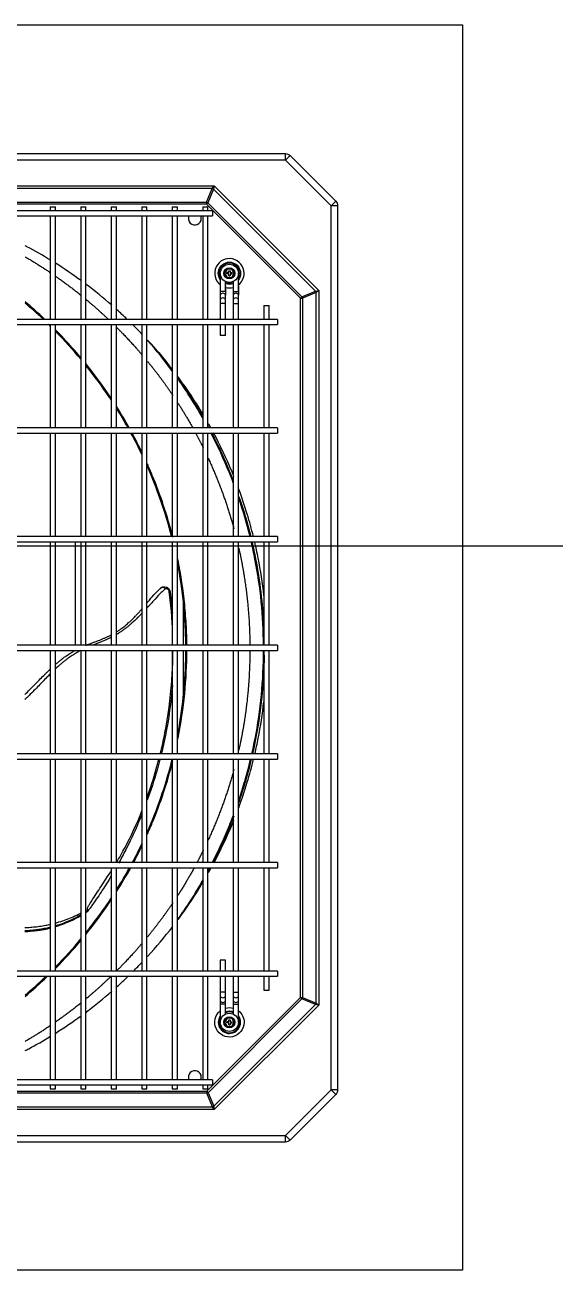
# Model space of a CAD drawing. Header units: millimetres. Extents: x 0 to 504600, y 0 to 118800.
# Drawn here: x 438947 to 439355, y 47238 to 48198 of the extents above; entities that cross this region are included whole.
import ezdxf

# ---------------------------------------------------------------- set-up
doc = ezdxf.new("R2010")
doc.units = ezdxf.units.MM
doc.header["$LTSCALE"] = 200
doc.linetypes.add('15', pattern=[18.8, 15, -1.5, 0.8, -1.5])
doc.layers.add('LG-AIRCON', color=240, linetype='Continuous')
doc.layers.add('TEXT', color=3, linetype='Continuous')

# ---------------------------------------------------------------- blocks, each defined once
blk = doc.blocks.new('NEWUXB+UXA 1')
at = {"layer": 'LG-AIRCON', "color": 0}
for p, q in [((661.12, 761.76), (1512.56, 761.76)), ((1512.56, 756.76), (1512.56, 761.76)), ((1512.56, 756.76), (1516.09, 760.29)), ((1516.09, 760.29), (1551.31, 725.08)), ((1512.56, 756.76), (661.12, 756.76)), ((1547.77, 721.54), (1512.56, 756.76)), ((715.8, 736.96), (1457.64, 736.96)), ((1456.12, 734.84), (717.32, 734.84)), ((1451.78, 724.37), (1456.12, 734.84)), ((1457.22, 734.39), (1452.88, 723.91)), ((1456.12, 734.84), (1457.64, 736.96)), ((1457.64, 736.96), (1457.22, 734.39)), ((1535.79, 655.81), (1457.22, 734.39)), ((1457.64, 736.96), (1538.37, 656.24)), ((1215.79, 724.37), (1451.78, 724.37)), ((1451.78, 722.81), (1223.51, 722.81)), ((1331.42, 720.67), (1331.42, 717.75)), ((1331.42, 720.67), (1335.42, 720.67)), ((1335.42, 717.75), (1335.42, 720.67)), ((1354.92, 720.67), (1354.92, 717.75)), ((1354.92, 720.67), (1358.92, 720.67)), ((1358.92, 717.75), (1358.92, 720.67)), ((1378.42, 720.67), (1378.42, 717.75)), ((1378.42, 720.67), (1382.42, 720.67)), ((1382.42, 717.75), (1382.42, 720.67)), ((1401.92, 720.67), (1401.92, 717.75)), ((1401.92, 720.67), (1405.92, 720.67)), ((1405.92, 717.75), (1405.92, 720.67)), ((1425.42, 720.67), (1425.42, 717.75)), ((1425.42, 720.67), (1429.42, 720.67)), ((1429.42, 717.75), (1429.42, 720.67)), ((1448.92, 720.67), (1448.92, 717.75)), ((1448.92, 720.67), (1452.92, 720.67)), ((1451.78, 724.37), (1451.78, 722.81)), ((1452.88, 723.91), (1451.78, 722.81)), ((1524.22, 650.37), (1451.78, 722.81)), ((1452.88, 723.91), (1525.32, 651.47)), ((1452.92, 717.75), (1452.92, 720.67)), ((1547.77, 721.54), (1551.31, 725.08)), ((1547.77, 39.98), (1547.77, 721.54)), ((1552.77, 721.54), (1547.77, 721.54)), ((1552.77, 721.54), (1552.77, 39.98)), ((1456.43, 717.76), (717.01, 717.76)), ((717.01, 713.76), (1456.43, 713.76)), ((1331.42, 713.76), (1331.42, 634)), ((1335.42, 634), (1335.42, 713.76)), ((1354.92, 713.76), (1354.92, 634)), ((1358.92, 634), (1358.92, 713.76)), ((1378.42, 713.76), (1378.42, 634)), ((1382.42, 634), (1382.42, 713.76)), ((1401.92, 713.76), (1401.92, 634)), ((1405.92, 634), (1405.92, 713.76)), ((1425.42, 713.76), (1425.42, 634)), ((1429.42, 634), (1429.42, 713.76)), ((1448.92, 713.76), (1448.92, 634)), ((1452.92, 634), (1452.92, 713.76)), ((1456.43, 717.76), (1456.43, 715.76)), ((1456.43, 715.76), (1456.43, 713.76)), ((1465.17, 669.51), (1467.3, 673.19)), ((1467.59, 672.69), (1465.75, 669.51)), ((1467.3, 673.19), (1471.55, 673.19)), ((1467.3, 673.19), (1467.59, 672.69)), ((1471.26, 672.69), (1467.59, 672.69)), ((1471.26, 672.69), (1471.55, 673.19)), ((1473.1, 669.51), (1471.26, 672.69)), ((1471.55, 673.19), (1473.67, 669.51)), ((1462.42, 669.51), (1462.42, 655.58)), ((1467.3, 665.83), (1465.17, 669.51)), ((1465.17, 669.51), (1465.75, 669.51)), ((1465.75, 669.51), (1467.59, 666.33)), ((1466.42, 655.58), (1466.42, 663.18)), ((1467.3, 665.83), (1467.59, 666.33)), ((1471.55, 665.83), (1467.3, 665.83)), ((1468.92, 670.01), (1467.42, 670.01)), ((1467.42, 669.01), (1467.42, 670.01)), ((1468.92, 669.01), (1467.42, 669.01)), ((1467.59, 666.33), (1471.26, 666.33)), ((1468.92, 670.01), (1468.92, 671.51)), ((1468.92, 671.51), (1469.92, 671.51)), ((1468.92, 667.51), (1468.92, 669.01)), ((1468.92, 667.51), (1469.92, 667.51)), ((1469.92, 671.51), (1469.92, 670.01)), ((1469.92, 670.01), (1471.42, 670.01)), ((1469.92, 669.01), (1469.92, 667.51)), ((1469.92, 669.01), (1471.42, 669.01)), ((1471.26, 666.33), (1473.1, 669.51)), ((1471.26, 666.33), (1471.55, 665.83)), ((1471.42, 669.01), (1471.42, 670.01)), ((1473.67, 669.51), (1471.55, 665.83)), ((1472.42, 663.18), (1472.42, 655.58)), ((1473.1, 669.51), (1473.67, 669.51)), ((1476.42, 655.58), (1476.42, 669.51)), ((1466.42, 655.58), (1462.42, 655.58)), ((1462.42, 655.58), (1462.42, 652.75)), ((1466.42, 659.58), (1466.42, 652.75)), ((1472.42, 655.58), (1476.42, 655.58)), ((1472.42, 655.58), (1472.42, 652.75)), ((1476.42, 659.58), (1476.42, 652.75)), ((1525.32, 651.47), (1535.79, 655.81)), ((1536.25, 654.71), (1525.77, 650.37)), ((1535.79, 655.81), (1538.37, 656.24)), ((1538.37, 656.24), (1536.25, 654.71)), ((1536.25, 106.81), (1536.25, 654.71)), ((1538.37, 656.24), (1538.37, 105.28)), ((1462.42, 652.75), (1462.42, 649.09)), ((1462.42, 649.09), (1462.42, 646.26)), ((1462.42, 646.26), (1462.42, 634.01)), ((1466.42, 646.26), (1462.42, 646.26)), ((1466.42, 649.09), (1466.42, 652.75)), ((1466.42, 646.26), (1466.42, 649.09)), ((1466.42, 634.01), (1466.42, 646.26)), ((1472.42, 652.75), (1472.42, 649.09)), ((1472.42, 649.09), (1472.42, 646.26)), ((1472.42, 646.26), (1472.42, 634.01)), ((1472.42, 646.26), (1476.42, 646.26)), ((1476.42, 649.09), (1476.42, 652.75)), ((1476.42, 646.26), (1476.42, 649.09)), ((1476.42, 634.01), (1476.42, 646.26)), ((1495.92, 644.67), (1495.92, 634.01)), ((1495.92, 644.67), (1499.92, 644.67)), ((1499.92, 634.01), (1499.92, 644.67)), ((1525.32, 651.47), (1524.22, 650.37)), ((1524.22, 111.14), (1524.22, 650.37)), ((1524.22, 650.37), (1525.77, 650.37)), ((1525.77, 650.37), (1525.77, 111.14)), ((1506.43, 634.01), (667.01, 634.01)), ((1506.43, 634.01), (1506.43, 632.01)), ((667.01, 630.01), (1506.43, 630.01)), ((1331.42, 630), (1331.42, 550.26)), ((1335.42, 550.26), (1335.42, 630)), ((1354.92, 630), (1354.92, 550.26)), ((1358.92, 550.26), (1358.92, 630)), ((1378.42, 630), (1378.42, 550.26)), ((1382.42, 550.26), (1382.42, 630)), ((1401.92, 630), (1401.92, 550.26)), ((1405.92, 550.26), (1405.92, 630)), ((1425.42, 630), (1425.42, 550.26)), ((1429.42, 550.26), (1429.42, 630)), ((1448.92, 630), (1448.92, 550.26)), ((1452.92, 550.26), (1452.92, 630)), ((1462.42, 630.01), (1462.42, 621.56)), ((1466.42, 621.56), (1466.42, 630.01)), ((1472.42, 630), (1472.42, 550.25)), ((1476.42, 550.25), (1476.42, 630)), ((1495.92, 630.01), (1495.92, 550.26)), ((1499.92, 550.26), (1499.92, 630.01)), ((1506.43, 632.01), (1506.43, 630.01)), ((1466.42, 621.56), (1462.42, 621.56)), ((1506.43, 550.26), (667.01, 550.26)), ((1506.43, 550.26), (1506.43, 548.26)), ((1506.43, 548.26), (1506.43, 546.26)), ((667.01, 546.26), (1506.43, 546.26)), ((1331.42, 546.25), (1331.42, 466.5)), ((1335.42, 466.5), (1335.42, 546.25)), ((1354.92, 546.25), (1354.92, 466.5)), ((1358.92, 466.5), (1358.92, 546.25)), ((1378.42, 546.25), (1378.42, 466.5)), ((1382.42, 466.5), (1382.42, 546.25)), ((1401.92, 546.25), (1401.92, 466.5)), ((1405.92, 466.5), (1405.92, 546.25)), ((1425.42, 546.25), (1425.42, 466.5)), ((1429.42, 466.5), (1429.42, 546.25)), ((1448.92, 546.25), (1448.92, 466.5)), ((1452.92, 466.5), (1452.92, 546.25)), ((1472.42, 546.25), (1472.42, 466.5)), ((1476.42, 466.5), (1476.42, 546.25)), ((1495.92, 546.26), (1495.92, 466.51)), ((1499.92, 466.51), (1499.92, 546.26)), ((1506.43, 466.51), (667.01, 466.51)), ((667.01, 462.51), (1506.43, 462.51)), ((1331.42, 462.51), (1331.42, 382.76)), ((1335.42, 382.76), (1335.42, 462.51)), ((1350.77, 382.76), (1350.77, 462.51)), ((1354.92, 462.51), (1354.92, 382.76)), ((1358.92, 382.76), (1358.92, 462.51)), ((1378.42, 462.51), (1378.42, 382.76)), ((1382.42, 382.76), (1382.42, 462.51)), ((1401.92, 462.51), (1401.92, 382.76)), ((1405.92, 382.76), (1405.92, 462.51)), ((1425.42, 462.51), (1425.42, 382.76)), ((1429.42, 382.76), (1429.42, 462.51)), ((1448.92, 462.51), (1448.92, 382.76)), ((1452.92, 382.76), (1452.92, 462.51)), ((1472.42, 462.5), (1472.42, 382.75)), ((1476.42, 382.75), (1476.42, 462.5)), ((1495.92, 462.51), (1495.92, 382.76)), ((1499.92, 382.76), (1499.92, 462.51)), ((1506.43, 466.51), (1506.43, 464.51)), ((1506.43, 464.51), (1506.43, 462.51)), ((1433.92, 416.19), (1433.92, 382.76)), ((1506.43, 382.76), (667.01, 382.76)), ((667.01, 378.76), (1506.43, 378.76)), ((1331.42, 378.76), (1331.42, 299.01)), ((1335.42, 299.01), (1335.42, 378.76)), ((1350.77, 378.58), (1350.77, 378.76)), ((1354.92, 378.76), (1354.92, 299.01)), ((1358.92, 299.01), (1358.92, 378.76)), ((1378.42, 378.76), (1378.42, 299.01)), ((1382.42, 299.01), (1382.42, 378.76)), ((1401.92, 378.76), (1401.92, 299.01)), ((1405.92, 299.01), (1405.92, 378.76)), ((1425.42, 378.76), (1425.42, 299.01)), ((1429.42, 299.01), (1429.42, 378.76)), ((1433.92, 378.76), (1433.92, 344.57)), ((1448.92, 378.76), (1448.92, 299.01)), ((1452.92, 299.01), (1452.92, 378.76)), ((1472.42, 378.76), (1472.42, 299.01)), ((1476.42, 299.01), (1476.42, 378.76)), ((1495.92, 378.76), (1495.92, 299.01)), ((1499.92, 299.01), (1499.92, 378.76)), ((1506.43, 382.76), (1506.43, 380.76)), ((1506.43, 380.76), (1506.43, 378.76)), ((1506.43, 299.01), (667.01, 299.01)), ((1506.43, 299.01), (1506.43, 297.01)), ((667.01, 295.01), (1506.43, 295.01)), ((1331.42, 295.02), (1331.42, 215.26)), ((1335.42, 215.26), (1335.42, 295.02)), ((1354.92, 295.02), (1354.92, 215.26)), ((1358.92, 215.26), (1358.92, 295.02)), ((1378.42, 295.02), (1378.42, 215.26)), ((1382.42, 215.26), (1382.42, 295.02)), ((1401.92, 295.02), (1401.92, 215.26)), ((1405.92, 215.26), (1405.92, 295.02)), ((1425.42, 295.02), (1425.42, 215.26)), ((1429.42, 215.26), (1429.42, 295.02)), ((1448.92, 295.02), (1448.92, 215.26)), ((1452.92, 215.26), (1452.92, 295.02)), ((1472.42, 295.01), (1472.42, 215.26)), ((1476.42, 215.26), (1476.42, 295.01)), ((1495.92, 295.01), (1495.92, 215.26)), ((1499.92, 215.26), (1499.92, 295.01)), ((1506.43, 297.01), (1506.43, 295.01)), ((1506.43, 215.26), (667.01, 215.26)), ((667.01, 211.26), (1506.43, 211.26)), ((1331.42, 211.26), (1331.42, 131.52)), ((1335.42, 131.52), (1335.42, 211.26)), ((1354.92, 211.26), (1354.92, 131.52)), ((1358.92, 131.52), (1358.92, 211.26)), ((1378.42, 211.26), (1378.42, 131.52)), ((1382.42, 131.52), (1382.42, 211.26)), ((1401.92, 211.26), (1401.92, 131.52)), ((1405.92, 131.52), (1405.92, 211.26)), ((1425.42, 211.26), (1425.42, 131.52)), ((1429.42, 131.52), (1429.42, 211.26)), ((1448.92, 211.26), (1448.92, 131.52)), ((1452.92, 131.52), (1452.92, 211.26)), ((1472.42, 211.26), (1472.42, 131.51)), ((1476.42, 131.51), (1476.42, 211.26)), ((1495.92, 211.26), (1495.92, 131.51)), ((1499.92, 131.51), (1499.92, 211.26)), ((1506.43, 215.26), (1506.43, 213.26)), ((1506.43, 213.26), (1506.43, 211.26)), ((1462.42, 139.96), (1462.42, 131.51)), ((1466.42, 139.96), (1462.42, 139.96)), ((1466.42, 131.51), (1466.42, 139.96)), ((1506.43, 131.51), (667.01, 131.51)), ((667.01, 127.51), (1506.43, 127.51)), ((1331.42, 127.51), (1331.42, 47.76)), ((1335.42, 47.76), (1335.42, 127.51)), ((1354.92, 127.51), (1354.92, 47.76)), ((1358.92, 47.76), (1358.92, 127.51)), ((1378.42, 127.51), (1378.42, 47.76)), ((1382.42, 47.76), (1382.42, 127.51)), ((1401.92, 127.51), (1401.92, 47.76)), ((1405.92, 47.76), (1405.92, 127.51)), ((1425.42, 127.51), (1425.42, 47.76)), ((1429.42, 47.76), (1429.42, 127.51)), ((1448.92, 127.51), (1448.92, 47.76)), ((1452.92, 47.76), (1452.92, 127.51)), ((1462.42, 127.51), (1462.42, 115.26)), ((1466.42, 115.26), (1466.42, 127.51)), ((1472.42, 127.51), (1472.42, 115.26)), ((1476.42, 115.26), (1476.42, 127.51)), ((1495.92, 127.51), (1495.92, 116.85)), ((1499.92, 116.85), (1499.92, 127.51)), ((1506.43, 131.51), (1506.43, 129.51)), ((1506.43, 129.51), (1506.43, 127.51)), ((1466.42, 115.26), (1462.42, 115.26)), ((1462.42, 115.26), (1462.42, 112.43)), ((1466.42, 112.43), (1466.42, 115.26)), ((1472.42, 115.26), (1476.42, 115.26)), ((1472.42, 115.26), (1472.42, 112.43)), ((1476.42, 112.43), (1476.42, 115.26)), ((1495.92, 116.85), (1499.92, 116.85)), ((1451.94, 38.87), (1524.22, 111.14)), ((1525.32, 110.04), (1453.04, 37.77)), ((1457.38, 27.29), (1535.79, 105.71)), ((1462.42, 112.43), (1462.42, 108.77)), ((1462.42, 108.77), (1462.42, 105.94)), ((1462.42, 105.94), (1462.42, 92.01)), ((1466.42, 105.94), (1462.42, 105.94)), ((1466.42, 108.77), (1466.42, 112.43)), ((1466.42, 112.43), (1466.42, 112.43)), ((1466.42, 108.77), (1466.42, 108.77)), ((1466.42, 105.94), (1466.42, 108.77)), ((1466.42, 98.33), (1466.42, 105.94)), ((1472.42, 112.43), (1472.42, 108.77)), ((1472.42, 108.77), (1472.42, 105.94)), ((1472.42, 105.94), (1472.42, 98.33)), ((1472.42, 105.94), (1476.42, 105.94)), ((1476.42, 108.77), (1476.42, 112.43)), ((1476.42, 105.94), (1476.42, 108.77)), ((1476.42, 92.01), (1476.42, 105.94)), ((1524.22, 111.14), (1525.32, 110.04)), ((1524.22, 111.14), (1525.77, 111.14)), ((1535.79, 105.71), (1525.32, 110.04)), ((1525.77, 111.14), (1536.25, 106.81)), ((1538.37, 105.28), (1535.79, 105.71)), ((1536.25, 106.81), (1538.37, 105.28)), ((1538.37, 105.28), (1457.8, 24.72)), ((1465.17, 92.01), (1467.3, 95.69)), ((1467.3, 88.33), (1465.17, 92.01)), ((1465.17, 92.01), (1465.75, 92.01)), ((1467.59, 95.19), (1465.75, 92.01)), ((1465.75, 92.01), (1467.59, 88.83)), ((1467.3, 95.69), (1471.55, 95.69)), ((1467.3, 95.69), (1467.59, 95.19)), ((1467.3, 88.33), (1467.59, 88.83)), ((1471.55, 88.33), (1467.3, 88.33)), ((1468.92, 92.51), (1467.42, 92.51)), ((1467.42, 91.51), (1467.42, 92.51)), ((1468.92, 91.51), (1467.42, 91.51)), ((1471.26, 95.19), (1467.59, 95.19)), ((1467.59, 88.83), (1471.26, 88.83)), ((1468.92, 92.51), (1468.92, 94.01)), ((1468.92, 94.01), (1469.92, 94.01)), ((1468.92, 90.01), (1468.92, 91.51)), ((1468.92, 90.01), (1469.92, 90.01)), ((1469.92, 94.01), (1469.92, 92.51)), ((1469.92, 92.51), (1471.42, 92.51)), ((1469.92, 91.51), (1469.92, 90.01)), ((1469.92, 91.51), (1471.42, 91.51)), ((1471.26, 95.19), (1471.55, 95.69)), ((1473.1, 92.01), (1471.26, 95.19)), ((1471.26, 88.83), (1473.1, 92.01)), ((1471.26, 88.83), (1471.55, 88.33)), ((1471.42, 91.51), (1471.42, 92.51)), ((1471.55, 95.69), (1473.67, 92.01)), ((1473.67, 92.01), (1471.55, 88.33)), ((1473.1, 92.01), (1473.67, 92.01)), ((1456.43, 47.76), (717.01, 47.76)), ((717.01, 43.76), (1456.43, 43.76)), ((1227.1, 38.87), (1451.94, 38.87)), ((1331.42, 43.77), (1331.42, 40.85)), ((1331.42, 40.85), (1335.42, 40.85)), ((1335.42, 40.85), (1335.42, 43.77)), ((1354.92, 43.77), (1354.92, 40.85)), ((1354.92, 40.85), (1358.92, 40.85)), ((1358.92, 40.85), (1358.92, 43.77)), ((1378.42, 43.77), (1378.42, 40.85)), ((1378.42, 40.85), (1382.42, 40.85)), ((1382.42, 40.85), (1382.42, 43.77)), ((1401.92, 43.77), (1401.92, 40.85)), ((1401.92, 40.85), (1405.92, 40.85)), ((1405.92, 40.85), (1405.92, 43.77)), ((1425.42, 43.77), (1425.42, 40.85)), ((1425.42, 40.85), (1429.42, 40.85)), ((1429.42, 40.85), (1429.42, 43.77)), ((1448.92, 43.77), (1448.92, 40.85)), ((1448.92, 40.85), (1452.92, 40.85)), ((1451.94, 38.87), (1451.94, 37.32)), ((1451.94, 38.87), (1453.04, 37.77)), ((1452.92, 40.85), (1452.92, 43.77)), ((1456.43, 47.76), (1456.43, 45.76)), ((1456.43, 45.76), (1456.43, 43.76)), ((1512.56, 4.76), (1547.77, 39.98)), ((1551.31, 36.44), (1547.77, 39.98)), ((1552.77, 39.98), (1547.77, 39.98)), ((1451.94, 37.32), (1219.81, 37.32)), ((1456.28, 26.84), (1451.94, 37.32)), ((1453.04, 37.77), (1457.38, 27.29)), ((1551.31, 36.44), (1516.09, 1.22)), ((1457.8, 24.72), (715.64, 24.72)), ((717.16, 26.84), (1456.28, 26.84)), ((1457.8, 24.72), (1456.28, 26.84)), ((1457.38, 27.29), (1457.8, 24.72)), ((661.12, 4.76), (1512.56, 4.76)), ((1516.09, 1.22), (1512.56, 4.76)), ((1512.56, -0.24), (1512.56, 4.76)), ((1512.56, -0.24), (661.12, -0.24))]:
    blk.add_line(p, q, dxfattribs=at)
for centre, radius in [((1469.42, 669.51), 7), ((1469.42, 669.51), 4.25), ((1469.42, 669.51), 4.25), ((1469.42, 92.01), 7), ((1469.42, 92.01), 4.25), ((1469.42, 92.01), 4.25)]:
    blk.add_circle(centre, radius, dxfattribs=at)
at = {"layer": 'LG-AIRCON', "color": 0, "extrusion": (0, 0, -1)}
for centre, radius, start, end in [((-1512.56, 756.76), 5, 90, 135), ((-1547.77, 721.54), 5, 135, 180), ((-1469.42, 669.51), 8.57, 0, 215.18987), ((-1469.42, 669.51), 8, 0, 208.95198), ((-1469.42, 669.51), 8.57, 324.80441, 0), ((-1469.42, 669.51), 8, 331.04243, 0), ((-1469.42, 669.51), 8, 247.97243, 292.02171), ((-1469.42, 669.51), 8.57, 249.49682, 290.49739), ((-1469.42, 92.01), 11.33, 180, 51.85125), ((-1469.42, 92.01), 11.33, 74.6494, 105.35622), ((-1469.42, 92.01), 11.33, 128.15445, 180), ((-1547.77, 39.98), 5, 180, 225), ((-1512.56, 4.76), 5, 225, 270)]:
    blk.add_arc(centre, radius, start, end, dxfattribs=at)
at = {"layer": 'LG-AIRCON', "color": 0}
for centre, radius, start, end in [((1442.77, 711.76), 5, 156.4258, 0), ((1442.77, 711.76), 5, 0, 23.58019), ((1469.42, 669.51), 11.33, 0, 231.84559), ((1469.42, 669.51), 11.33, 308.14879, 0), ((1469.42, 669.51), 11.33, 254.64374, 285.35056), ((1469.42, 92.01), 8.57, 144.81013, 0), ((1469.42, 92.01), 8.57, 69.50254, 110.5031), ((1469.42, 92.01), 8, 67.97802, 112.0273), ((1469.42, 92.01), 8.57, 0, 35.19559), ((1469.42, 92.01), 8, 151.04802, 0), ((1469.42, 92.01), 8, 0, 28.95757), ((1442.77, 49.76), 5, 0, 203.5742), ((1442.77, 49.76), 5, 336.41981, 0)]:
    blk.add_arc(centre, radius, start, end, dxfattribs=at)
for centre, major_axis, ratio, start_param, end_param in [((1456.12, 733.29), (-2.03, 0.84), 0.678598, 4.438375, 4.986403), ((1451.78, 722.81), (-2.03, 0.84), 0.678598, 4.438375, 4.986403), ((1464.42, 652.75), (2, 0), 0.707107, 0, 3.141582), ((1474.42, 652.75), (-2, 0), 0.707107, 3.141604, 6.283185), ((1534.69, 654.71), (0.84, -2.03), 0.678598, 1.296782, 1.844811), ((1464.42, 649.09), (2, 0), 0.707107, 0, 3.141582), ((1474.42, 649.09), (-2, 0), 0.707107, 3.141604, 6.283185), ((1524.22, 650.37), (0.84, -2.03), 0.678598, 1.296782, 1.844811), ((1464.42, 112.43), (2, 0), 0.707107, 3.141688, 6.283185), ((1464.42, 108.77), (2, 0), 0.707107, 3.141688, 6.283185), ((1474.42, 112.43), (-2, 0), 0.707107, 0, 3.141582), ((1474.42, 108.77), (-2, 0), 0.707107, 0, 3.141582), ((1524.22, 111.14), (0.84, 2.03), 0.678598, 4.438375, 4.986403), ((1534.69, 106.81), (0.84, 2.03), 0.678598, 4.438375, 4.986403), ((1451.94, 38.87), (2.03, 0.84), 0.678598, 4.438375, 4.986403), ((1456.28, 28.39), (2.03, 0.84), 0.678598, 4.438375, 4.986403)]:
    blk.add_ellipse(centre, major_axis=major_axis, ratio=ratio, start_param=start_param, end_param=end_param, dxfattribs=at)
for points, degree, knots in [([(1331.56, 679.68), (1325.65, 683.29), (1319.62, 686.74), (1313.01, 690.25), (1312.54, 690.5), (1312.08, 690.74)], 3, [0, 0, 0, 0, 0.930124, 0.930124, 1, 1, 1, 1]), ([(1359.15, 649.23), (1362.29, 646.61), (1370.7, 639.25), (1375.88, 634.34)], 2, [0, 0, 0, 0.366361, 1, 1, 1]), ([(1382.75, 627.64), (1387.6, 622.78), (1397.45, 612.15), (1402.3, 606.45)], 2, [0, 0, 0, 0.477064, 1, 1, 1]), ([(1378.48, 573.02), (1378.22, 573.42), (1372.14, 582.56), (1365.63, 591.41), (1359.03, 599.58)], 3, [0, 0, 0, 0, 0.043297, 1, 1, 1, 1]), ([(1378.52, 571.51), (1378.03, 572.26), (1371.93, 581.46), (1365.4, 590.37), (1359.05, 598.27)], 3, [0, 0, 0, 0, 0.08182, 1, 1, 1, 1]), ([(1406.31, 601.65), (1411.45, 595.38), (1416.25, 588.93), (1421.21, 582.27), (1425.84, 575.4)], 2, [0, 0, 0, 0.494587, 0.494587, 1, 1, 1]), ([(1449.25, 560.6), (1445.83, 566.33), (1442.24, 571.97), (1435.69, 581.63), (1432.82, 585.68), (1429.86, 589.66)], 3, [0, 0, 0, 0, 0.573502, 0.573502, 1, 1, 1, 1]), ([(1449.1, 557.68), (1445.36, 564.3), (1441.39, 570.82), (1434.85, 580.84), (1432.39, 584.46), (1429.87, 588.03)], 3, [0, 0, 0, 0, 0.634289, 0.634289, 1, 1, 1, 1]), ([(1429.88, 588.88), (1432.53, 585.14), (1435.11, 581.34), (1441.63, 571.38), (1445.45, 565.11), (1449.08, 558.74)], 3, [0, 0, 0, 0, 0.386194, 0.386194, 1, 1, 1, 1]), ([(1472.43, 507.92), (1471.46, 510.5), (1470.46, 513.06), (1465.19, 526.07), (1460.46, 536.33), (1455.23, 546.4)], 3, [0, 0, 0, 0, 0.196306, 0.196306, 1, 1, 1, 1]), ([(1455.8, 546.39), (1460.97, 536.41), (1465.65, 526.24), (1470.73, 513.72), (1471.59, 511.54), (1472.43, 509.35)], 3, [0, 0, 0, 0, 0.826615, 0.826615, 1, 1, 1, 1]), ([(1472.92, 512.87), (1472.45, 514.05), (1471.97, 515.22), (1467.21, 526.65), (1462.45, 536.7), (1457.2, 546.53)], 3, [0, 0, 0, 0, 0.102597, 0.102597, 1, 1, 1, 1]), ([(1424.93, 466.62), (1420.84, 482.55), (1414.77, 500.71), (1407.26, 518.26), (1406.19, 520.68)], 3, [0, 0, 0, 0, 0.861751, 1, 1, 1, 1]), ([(1425.83, 466.18), (1421.7, 482.37), (1415.41, 501.31), (1407.54, 519.6), (1406.24, 522.52)], 3, [0, 0, 0, 0, 0.839183, 1, 1, 1, 1]), ([(1453.05, 526.98), (1453.61, 525.78), (1465.63, 499.2), (1472.91, 472.51)], 2, [0, 0, 0, 0.045411, 1, 1, 1]), ([(1487.91, 466.6), (1486.48, 472.37), (1484.9, 478.11), (1481.22, 490.24), (1479.08, 496.63), (1476.75, 502.95)], 3, [0, 0, 0, 0, 0.466239, 0.466239, 1, 1, 1, 1]), ([(1495.68, 382.76), (1495.56, 405.1), (1493.37, 427.25), (1488.24, 453.68), (1487.29, 458.15), (1486.25, 462.58)], 3, [0, 0, 0, 0, 0.830027, 0.830027, 1, 1, 1, 1]), ([(1486.76, 462.58), (1487.78, 458.23), (1488.72, 453.84), (1492.91, 432.26), (1494.99, 414.89), (1495.8, 397.44)], 3, [0, 0, 0, 0, 0.204746, 0.204746, 1, 1, 1, 1]), ([(1496.01, 421.11), (1494.95, 430.73), (1493.49, 440.31), (1490.79, 454.09), (1489.88, 458.33), (1488.88, 462.56)], 3, [0, 0, 0, 0, 0.691374, 0.691374, 1, 1, 1, 1]), ([(1476.61, 457.62), (1477.06, 455.66), (1481.4, 435.38), (1483.33, 416.71), (1485.05, 400.06), (1485.17, 382.75)], 2, [0, 0, 0, 0.053376, 0.549901, 0.549901, 1, 1, 1]), ([(1435.86, 382.77), (1435.84, 384.62), (1435.76, 389.33), (1435.37, 399.75), (1433.96, 419.17), (1431.57, 435.63), (1429.5, 446.33)], 3, [0, 0, 0, 0, 0.086966, 0.220942, 0.488894, 1, 1, 1, 1]), ([(1436.66, 382.75), (1436.64, 384.61), (1436.57, 389.34), (1436.18, 399.79), (1434.71, 419.79), (1432.08, 437.51), (1429.67, 449.43), (1429.52, 450.13)], 3, [0, 0, 0, 0, 0.082532, 0.209114, 0.462278, 0.968608, 1, 1, 1, 1]), ([(1429.96, 443.89), (1430.47, 441.16), (1432.24, 431.03), (1434.5, 413.58), (1435.46, 398.94), (1435.71, 391.72)], 3, [0, 0, 0, 0, 0.157795, 0.584652, 1, 1, 1, 1]), ([(1420.15, 426.13), (1419.92, 425.96), (1419.23, 425.43), (1417.79, 424.23), (1415, 421.53), (1411.77, 417.88), (1408.64, 414.37), (1406.93, 412.55), (1406.19, 411.76), (1405.95, 411.5)], 3, [0, 0, 0, 0, 0.05129, 0.155819, 0.318867, 0.670947, 0.858525, 0.954303, 1, 1, 1, 1]), ([(1405.97, 415.36), (1406.59, 416.1), (1408.79, 418.75), (1411.64, 422.1), (1414.13, 424.66), (1415.48, 425.91), (1416.13, 426.47), (1416.5, 426.78)], 3, [0, 0, 0, 0, 0.167624, 0.600932, 0.804373, 0.888596, 1, 1, 1, 1]), ([(1416.5, 426.78), (1416.67, 426.94), (1417.02, 427.27), (1417.71, 427.64), (1418.9, 427.98), (1420.33, 427.86), (1421.64, 427.22), (1422.56, 426.48), (1423.39, 425.42), (1423.61, 424.54), (1423.72, 424.09)], 3, [0, 0, 0, 0, 0.077838, 0.165257, 0.262367, 0.49411, 0.60423, 0.714924, 0.855831, 1, 1, 1, 1]), ([(1423.02, 424.56), (1423, 424.66), (1422.96, 424.86), (1422.81, 425.16), (1422.47, 425.65), (1421.84, 426.2), (1421.11, 426.37), (1420.53, 426.34), (1420.28, 426.2), (1420.15, 426.13)], 3, [0, 0, 0, 0, 0.062568, 0.131445, 0.211779, 0.452367, 0.719015, 0.866768, 1, 1, 1, 1]), ([(1425.5, 397.39), (1425.48, 397.74), (1425.37, 400.03), (1425.19, 403.27), (1424.88, 407.68), (1424.5, 411.57), (1424.04, 415.93), (1423.52, 420.27), (1423.18, 423.14), (1423.02, 424.56)], 3, [0, 0, 0, 0, 0.038364, 0.2572, 0.358063, 0.518043, 0.679249, 0.840129, 1, 1, 1, 1]), ([(1423.72, 424.09), (1423.77, 423.73), (1423.86, 423.01), (1424.05, 421.56), (1424.35, 419.05), (1424.77, 415.39), (1425.16, 411.42), (1425.39, 408.88), (1425.47, 407.86)], 3, [0, 0, 0, 0, 0.066708, 0.133572, 0.267461, 0.535654, 0.813615, 1, 1, 1, 1]), ([(1423.81, 423.42), (1423.81, 423.43), (1423.8, 423.44), (1423.78, 423.61), (1423.76, 423.76), (1423.74, 423.97), (1423.73, 424.03), (1423.72, 424.09)], 3, [0, 0, 0, 0, 0.04295, 0.04295, 0.736999, 0.736999, 1, 1, 1, 1]), ([(1382.47, 393.03), (1382.66, 393.14), (1383.18, 393.45), (1384.33, 394.23), (1385.76, 395.28), (1387.38, 396.45), (1388.83, 397.52), (1390.21, 398.68), (1391.35, 399.76), (1392.26, 400.57), (1393.2, 401.4), (1394.31, 402.4), (1395.6, 403.72), (1396.94, 405.17), (1398.35, 406.67), (1399.84, 408.19), (1401.03, 409.59), (1401.71, 410.41), (1401.96, 410.71)], 3, [0, 0, 0, 0, 0.025369, 0.067359, 0.154437, 0.223584, 0.291535, 0.357243, 0.424669, 0.466009, 0.497055, 0.567089, 0.635295, 0.7053, 0.790437, 0.874281, 0.954714, 1, 1, 1, 1]), ([(1401.99, 407.3), (1401.45, 406.74), (1400.36, 405.66), (1398.21, 403.46), (1395.99, 401.33), (1393.66, 399.3), (1391.97, 397.77), (1390.21, 396.36), (1388.4, 395.03), (1386.63, 393.71), (1384.83, 392.47), (1383.45, 391.64), (1382.68, 391.19), (1382.54, 391.1)], 3, [0, 0, 0, 0, 0.094227, 0.185088, 0.368917, 0.459604, 0.549137, 0.637593, 0.724945, 0.811214, 0.896278, 0.980167, 1, 1, 1, 1]), ([(1358.88, 382.66), (1359.32, 382.85), (1360.07, 383.17), (1361.15, 383.58), (1362.41, 384.04), (1363.66, 384.51), (1364.89, 384.99), (1366.14, 385.48), (1367.71, 386.07), (1369.68, 386.81), (1371.7, 387.62), (1373.44, 388.38), (1374.84, 389), (1376.25, 389.63), (1377.46, 390.21), (1378.3, 390.66), (1378.46, 390.74)], 3, [0, 0, 0, 0, 0.06782, 0.117525, 0.165913, 0.259883, 0.306502, 0.353575, 0.449733, 0.543812, 0.649882, 0.756885, 0.811402, 0.866306, 0.974051, 1, 1, 1, 1]), ([(1378.61, 388.91), (1378.22, 388.71), (1376.61, 387.91), (1373.77, 386.61), (1370.46, 385.26), (1367.22, 383.99), (1365.22, 383.22), (1364.04, 382.76)], 3, [0, 0, 0, 0, 0.082718, 0.34021, 0.590243, 0.75869, 1, 1, 1, 1]), ([(1354.9, 378.69), (1354.69, 378.58), (1353.93, 378.16), (1351.99, 377.15), (1349.2, 375.42), (1346.42, 373.61), (1344.2, 372), (1342.56, 370.67), (1340.85, 369.33), (1338.55, 367.41), (1336.7, 365.68), (1335.39, 364.47), (1335.19, 364.28)], 3, [0, 0, 0, 0, 0.027943, 0.10421, 0.260821, 0.424514, 0.509308, 0.596234, 0.685433, 0.776919, 0.966618, 1, 1, 1, 1]), ([(1335.32, 367.85), (1335.87, 368.34), (1337.06, 369.38), (1338.79, 370.74), (1340.53, 372.13), (1341.9, 373.23), (1343.1, 374.06), (1344.27, 374.84), (1345.72, 375.78), (1347.45, 376.95), (1349.08, 377.93), (1350.17, 378.49), (1350.63, 378.73)], 3, [0, 0, 0, 0, 0.119842, 0.254635, 0.356402, 0.474349, 0.53404, 0.591346, 0.699699, 0.80695, 0.918859, 1, 1, 1, 1]), ([(1416.14, 298.85), (1417.47, 304.23), (1421.53, 322.64), (1424.81, 347.28), (1425.83, 368.68), (1425.92, 376.6), (1425.92, 378.72)], 3, [0, 0, 0, 0, 0.209256, 0.70895, 0.922499, 1, 1, 1, 1]), ([(1429.52, 309.39), (1429.67, 310.09), (1432.08, 322.01), (1435.51, 345.07), (1436.64, 367.64), (1436.67, 378.76)], 3, [0, 0, 0, 0, 0.030497, 0.522381, 1, 1, 1, 1]), ([(1429.52, 313.31), (1430.04, 315.97), (1430.52, 318.64), (1434.18, 340.29), (1435.82, 359.52), (1435.87, 378.76)], 3, [0, 0, 0, 0, 0.123641, 0.123641, 1, 1, 1, 1]), ([(1485.18, 378.78), (1485.12, 359.94), (1483.22, 341.92), (1481.27, 323.31), (1476.95, 303.36), (1476.58, 301.75)], 2, [0, 0, 0, 0.476293, 0.476293, 0.957641, 1, 1, 1]), ([(1486.71, 298.95), (1487.59, 302.78), (1488.4, 306.62), (1493.5, 332.97), (1495.69, 355.74), (1495.68, 378.76)], 3, [0, 0, 0, 0, 0.145944, 0.145944, 1, 1, 1, 1]), ([(1496.17, 375.19), (1495.95, 353.37), (1493.77, 331.78), (1488.9, 306.59), (1488.09, 302.76), (1487.23, 298.95)], 3, [0, 0, 0, 0, 0.847951, 0.847951, 1, 1, 1, 1]), ([(1435.71, 367.8), (1435.48, 360.98), (1434.55, 346.46), (1432.44, 329.95), (1430.83, 320.44), (1430.51, 318.63)], 3, [0, 0, 0, 0, 0.418794, 0.889529, 1, 1, 1, 1]), ([(1311.93, 344.82), (1314.43, 347.27), (1319.23, 352.16), (1324.63, 357.65), (1328.21, 361.22), (1329.83, 362.82), (1330.89, 363.81), (1331.35, 364.24)], 3, [0, 0, 0, 0, 0.385626, 0.753213, 0.842552, 0.93214, 1, 1, 1, 1]), ([(1331.29, 360.52), (1330.47, 359.7), (1328.45, 357.66), (1325.22, 354.38), (1321.63, 350.6), (1317.91, 346.82), (1314.79, 343.64), (1312.77, 341.7), (1312.03, 341), (1311.95, 340.92)], 3, [0, 0, 0, 0, 0.125555, 0.309825, 0.499209, 0.692755, 0.88888, 0.987499, 1, 1, 1, 1]), ([(1425.54, 351.82), (1424.47, 338.74), (1421.96, 320.91), (1418.11, 303.55), (1416.97, 298.85)], 3, [0, 0, 0, 0, 0.72671, 1, 1, 1, 1]), ([(1489.05, 299.01), (1489.97, 302.98), (1490.82, 306.97), (1493.44, 320.35), (1494.89, 329.76), (1495.94, 339.22)], 3, [0, 0, 0, 0, 0.299326, 0.299326, 1, 1, 1, 1]), ([(1405.93, 238.25), (1406.65, 239.88), (1407.36, 241.52), (1415.19, 259.91), (1421, 277.21), (1425.43, 294.86)], 3, [0, 0, 0, 0, 0.089342, 0.089342, 1, 1, 1, 1]), ([(1405.95, 265.25), (1408.58, 272.51), (1411.76, 282.35), (1414.5, 292.41), (1415.14, 294.88)], 3, [0, 0, 0, 0, 0.755195, 1, 1, 1, 1]), ([(1415.97, 294.88), (1415.24, 292.03), (1412.34, 281.32), (1408.94, 270.85), (1406.2, 263.32)], 3, [0, 0, 0, 0, 0.264623, 1, 1, 1, 1]), ([(1406.24, 237), (1407.54, 239.92), (1415.41, 258.21), (1421.7, 277.15), (1425.83, 293.33)], 3, [0, 0, 0, 0, 0.160817, 1, 1, 1, 1]), ([(1476.49, 262.87), (1478.03, 267.39), (1479.48, 271.95), (1482.65, 282.63), (1484.3, 288.79), (1485.79, 294.99)], 3, [0, 0, 0, 0, 0.430505, 0.430505, 1, 1, 1, 1]), ([(1486.3, 294.99), (1484.81, 288.76), (1483.16, 282.58), (1479.86, 271.45), (1478.26, 266.47), (1476.56, 261.54)], 3, [0, 0, 0, 0, 0.548613, 0.548613, 1, 1, 1, 1]), ([(1476.56, 257.41), (1478.96, 263.89), (1481.17, 270.45), (1484.97, 282.98), (1486.6, 288.94), (1488.08, 294.95)], 3, [0, 0, 0, 0, 0.529964, 0.529964, 1, 1, 1, 1]), ([(1472.91, 287.02), (1465.5, 259.81), (1453.36, 233.2), (1453.01, 232.43)], 2, [0, 0, 0, 0.971318, 1, 1, 1]), ([(1382.43, 215.21), (1384.67, 218.94), (1391.71, 231.36), (1398.11, 245.2), (1402.07, 255.09)], 3, [0, 0, 0, 0, 0.313026, 1, 1, 1, 1]), ([(1402, 252.33), (1400.91, 249.64), (1396.98, 240.22), (1390.98, 227.55), (1385.95, 218.1), (1384.12, 214.8)], 3, [0, 0, 0, 0, 0.20204, 0.712602, 1, 1, 1, 1]), ([(1456.28, 215.16), (1461.08, 224.54), (1465.46, 234.11), (1470.55, 246.68), (1471.65, 249.51), (1472.72, 252.35)], 3, [0, 0, 0, 0, 0.775972, 0.775972, 1, 1, 1, 1]), ([(1472.72, 250.92), (1471.8, 248.52), (1470.87, 246.14), (1465.97, 234.05), (1461.62, 224.52), (1456.85, 215.17)], 3, [0, 0, 0, 0, 0.196664, 0.196664, 1, 1, 1, 1]), ([(1410.59, 249.14), (1409.78, 247.13), (1408.95, 245.13), (1407.55, 241.84), (1406.98, 240.53), (1406.41, 239.23)], 3, [0, 0, 0, 0, 0.603583, 0.603583, 1, 1, 1, 1]), ([(1457.56, 215.06), (1462.67, 224.68), (1467.31, 234.5), (1471.95, 245.63), (1472.41, 246.76), (1472.87, 247.89)], 3, [0, 0, 0, 0, 0.898721, 0.898721, 1, 1, 1, 1]), ([(1360.11, 179.32), (1360.19, 179.67), (1360.36, 180.36), (1360.61, 181.36), (1361.07, 182.14), (1362.03, 183.55), (1364, 186.66), (1368.19, 193.16), (1372.99, 200.42), (1376.86, 206.3), (1378.26, 208.5), (1378.43, 208.76)], 3, [0, 0, 0, 0, 0.026574, 0.052398, 0.07684, 0.101042, 0.19778, 0.390665, 0.777166, 0.973059, 1, 1, 1, 1]), ([(1378.47, 204.98), (1377.35, 203.1), (1373.85, 197.38), (1369.13, 190.14), (1364.71, 183.77), (1362.6, 180.83), (1361.6, 179.45), (1361.1, 178.77), (1360.71, 178.23), (1360.46, 177.89), (1360.34, 177.72)], 3, [0, 0, 0, 0, 0.193011, 0.597473, 0.797642, 0.897669, 0.922678, 0.947762, 0.973571, 1, 1, 1, 1]), ([(1429.78, 171.36), (1432.35, 175.01), (1434.87, 178.7), (1441.48, 188.83), (1445.42, 195.31), (1449.14, 201.89)], 3, [0, 0, 0, 0, 0.370188, 0.370188, 1, 1, 1, 1]), ([(1429.85, 171.22), (1432.79, 175.18), (1435.65, 179.21), (1442.22, 188.9), (1445.86, 194.63), (1449.33, 200.45)], 3, [0, 0, 0, 0, 0.422833, 0.422833, 1, 1, 1, 1]), ([(1359.03, 159.93), (1365.63, 168.11), (1372.14, 176.96), (1378.22, 186.1), (1378.48, 186.5)], 3, [0, 0, 0, 0, 0.956703, 1, 1, 1, 1]), ([(1359.25, 161.47), (1362.13, 165.06), (1364.94, 168.72), (1371.57, 177.7), (1375.31, 183.08), (1378.89, 188.56)], 3, [0, 0, 0, 0, 0.412944, 0.412944, 1, 1, 1, 1]), ([(1425.85, 184.13), (1420.86, 176.71), (1415.48, 169.55), (1411.03, 163.63), (1406.3, 157.86)], 2, [0, 0, 0, 0.54354, 0.54354, 1, 1, 1]), ([(1335.54, 168.63), (1336.43, 168.88), (1341.24, 170.29), (1347.67, 172.76), (1352.92, 175.21), (1354.82, 176.17), (1354.94, 176.23)], 3, [0, 0, 0, 0, 0.121266, 0.668621, 0.979814, 1, 1, 1, 1]), ([(1355.03, 174.71), (1354.97, 174.67), (1353.11, 173.66), (1348.74, 171.42), (1343.19, 169.01), (1338.47, 167.3), (1336.53, 166.67), (1335.56, 166.38)], 3, [0, 0, 0, 0, 0.010582, 0.321113, 0.730476, 0.868185, 1, 1, 1, 1]), ([(1335.56, 165.87), (1336.89, 166.27), (1340.32, 167.42), (1346, 169.7), (1351.14, 172.14), (1354.18, 173.82), (1355.07, 174.31)], 3, [0, 0, 0, 0, 0.181912, 0.480052, 0.847521, 1, 1, 1, 1]), ([(1359.03, 178.43), (1359.16, 178.52), (1359.53, 178.79), (1359.88, 179.11), (1360.11, 179.32)], 3, [0, 0, 0, 0, 0.331104, 1, 1, 1, 1]), ([(1360.33, 177.71), (1360.36, 177.75), (1360.42, 177.86), (1360.49, 178.07), (1360.5, 178.4), (1360.41, 178.84), (1360.21, 179.15), (1360.11, 179.32)], 3, [0, 0, 0, 0, 0.102402, 0.258465, 0.466849, 0.719753, 1, 1, 1, 1]), ([(1311.93, 162.17), (1312.18, 162.16), (1312.7, 162.13), (1313.65, 162.07), (1314.88, 162.2), (1316.52, 162.41), (1318.29, 162.6), (1320.36, 162.76), (1322.57, 163), (1325, 163.38), (1327.46, 163.83), (1329.63, 164.29), (1330.96, 164.6), (1331.5, 164.74)], 3, [0, 0, 0, 0, 0.035227, 0.076198, 0.146127, 0.2149, 0.311532, 0.401862, 0.521092, 0.648153, 0.778693, 0.909823, 1, 1, 1, 1]), ([(1311.95, 165.16), (1312.6, 165.16), (1314.01, 165.17), (1316.17, 165.29), (1319.23, 165.62), (1323.23, 166.01), (1327.6, 166.75), (1330.36, 167.34), (1331.55, 167.61)], 3, [0, 0, 0, 0, 0.09395, 0.203638, 0.315795, 0.550433, 0.803029, 1, 1, 1, 1]), ([(1331.56, 165.27), (1330.42, 164.99), (1327.68, 164.37), (1323.99, 163.69), (1320.71, 163.26), (1318.32, 162.97), (1316.43, 162.72), (1314.91, 162.69), (1313.53, 162.67), (1312.55, 162.64), (1311.96, 162.62)], 3, [0, 0, 0, 0, 0.189584, 0.447317, 0.579619, 0.685788, 0.799819, 0.858698, 0.91611, 1, 1, 1, 1]), ([(1402.3, 153.07), (1397.06, 146.92), (1387.17, 136.3), (1382.74, 131.86)], 2, [0, 0, 0, 0.563601, 1, 1, 1]), ([(1377.95, 127.16), (1371.43, 120.86), (1364.66, 114.98), (1361.92, 112.59), (1359.13, 110.27)], 2, [0, 0, 0, 0.714705, 0.714705, 1, 1, 1]), ([(1312.14, 70.19), (1313.04, 70.66), (1313.94, 71.14), (1320.52, 74.68), (1326.1, 77.89), (1331.58, 81.24)], 3, [0, 0, 0, 0, 0.136647, 0.136647, 1, 1, 1, 1])]:
    blk.add_open_spline(points, degree=degree, knots=knots, dxfattribs=at)
for points, degree in [([(1312.12, 682.23), (1322.08, 676.4), (1331.57, 669.97)], 2), ([(1355.19, 663.85), (1348.77, 668.55), (1342.2, 673.02), (1335.46, 677.26)], 3), ([(1335.45, 667.31), (1345.61, 660.23), (1355.22, 652.46)], 2), ([(1378.74, 644.98), (1372.38, 650.55), (1365.85, 655.86), (1359.14, 660.92)], 3), ([(1326.94, 634.26), (1322.11, 638.82), (1317.14, 643.25), (1312.06, 647.53)], 3), ([(1325.76, 634.27), (1321.3, 638.46), (1316.73, 642.53), (1312.06, 646.48)], 3), ([(1390.53, 634.16), (1387.96, 636.63), (1385.36, 639.05), (1382.74, 641.42)], 3), ([(1331.52, 628.74), (1331.04, 629.21), (1330.55, 629.68), (1330.07, 630.16)], 3), ([(1355.05, 604.43), (1348.83, 611.85), (1342.31, 619.02), (1335.5, 625.9)], 3), ([(1355.01, 603.22), (1348.81, 610.66), (1342.3, 617.85), (1335.51, 624.75)], 3), ([(1402.29, 622.38), (1399.81, 624.98), (1397.29, 627.54), (1394.73, 630.06)], 3), ([(1425.7, 595.16), (1419.59, 603.06), (1413.15, 610.69), (1406.37, 618.04)], 3), ([(1425.67, 593.85), (1419.6, 602.09), (1413.18, 610.06), (1406.41, 617.76)], 3), ([(1414.95, 608.47), (1418.64, 603.96), (1422.21, 599.37), (1425.67, 594.69)], 3), ([(1392.28, 550.37), (1389.23, 555.83), (1386.04, 561.2), (1382.71, 566.48)], 3), ([(1429.82, 569.34), (1435.78, 560.07), (1441.15, 550.43)], 2), ([(1391.35, 550.39), (1388.59, 555.32), (1385.72, 560.17), (1382.72, 564.95)], 3), ([(1453.19, 551.31), (1453.36, 551.01), (1453.52, 550.7), (1453.68, 550.4)], 3), ([(1455.02, 550.55), (1454.49, 551.5), (1453.96, 552.45), (1453.43, 553.39)], 3), ([(1402.3, 529.19), (1399.56, 534.97), (1396.66, 540.68), (1393.6, 546.31)], 3), ([(1402.3, 531.02), (1399.83, 536.17), (1397.24, 541.26), (1394.52, 546.29)], 3), ([(1443.31, 546.47), (1446.41, 540.72), (1449.31, 534.84)], 2), ([(1405.69, 521.55), (1406.15, 520.52), (1406.61, 519.5), (1407.07, 518.47)], 3), ([(1412.8, 504.76), (1410.79, 509.98), (1408.66, 515.16), (1406.41, 520.28)], 3), ([(1485.29, 466.58), (1482.84, 476.54), (1479.98, 486.35), (1476.71, 496)], 3), ([(1476.72, 497.52), (1480.2, 487.38), (1483.23, 477.07), (1485.81, 466.59)], 3), ([(1423.72, 424.09), (1423.69, 424.28), (1423.43, 424.46), (1423.02, 424.56)], 3), ([(1435.71, 391.95), (1435.42, 400.12), (1434.86, 408.28), (1434, 416.41)], 3), ([(1435.54, 363.46), (1435.23, 356.86), (1434.74, 350.27), (1434.06, 343.69)], 3), ([(1408.58, 244.48), (1407.73, 242.49), (1406.86, 240.51), (1405.98, 238.54)], 3), ([(1394.57, 215), (1397.26, 220.04), (1399.83, 225.14), (1402.28, 230.29)], 3), ([(1395.61, 215.26), (1397.93, 219.62), (1400.17, 224.04), (1402.3, 228.5)], 3), ([(1449.29, 224.64), (1446.9, 219.79), (1444.38, 215.03)], 2), ([(1452.93, 208.77), (1453.37, 209.58), (1453.8, 210.4), (1454.24, 211.21)], 3), ([(1454.81, 211.23), (1454.21, 210.1), (1453.61, 208.96), (1453, 207.84)], 3), ([(1382.71, 193.03), (1386.45, 198.97), (1390.02, 205.02), (1393.4, 211.18)], 3), ([(1382.77, 194.63), (1386.13, 200.01), (1389.35, 205.49), (1392.42, 211.05)], 3), ([(1442.24, 211.06), (1436.39, 200.38), (1429.81, 190.15)], 2), ([(1453.4, 207.48), (1454.07, 208.65), (1454.72, 209.83), (1455.37, 211.01)], 3), ([(1449.18, 200.94), (1446.46, 196.17), (1443.63, 191.44), (1440.68, 186.77)], 3), ([(1358.96, 176.58), (1359.28, 176.77), (1359.6, 176.96), (1359.92, 177.15)], 3), ([(1360.33, 177.7), (1359.93, 177.5), (1359.53, 177.29), (1359.09, 177.03)], 3), ([(1360.32, 177.7), (1359.92, 177.16)], 1), ([(1406.33, 142.82), (1413.14, 150.2), (1419.61, 157.85), (1425.73, 165.78)], 3), ([(1335.5, 133.61), (1342.31, 140.5), (1348.83, 147.66), (1355.05, 155.09)], 3), ([(1335.6, 134.85), (1342.49, 141.85), (1349.08, 149.13), (1355.35, 156.68)], 3), ([(1395.33, 131.43), (1397.68, 133.75), (1399.99, 136.11), (1402.27, 138.49)], 3), ([(1312.03, 113.01), (1317.41, 117.55), (1322.65, 122.26), (1327.74, 127.11)], 3), ([(1312.04, 111.98), (1317.9, 116.9), (1323.59, 122.02), (1329.11, 127.32)], 3), ([(1382.82, 119.56), (1385.64, 122.11), (1388.43, 124.71), (1391.17, 127.36)], 3), ([(1359.04, 99.93), (1365.83, 105.05), (1372.44, 110.41), (1378.85, 116.03)], 3), ([(1355.21, 107.05), (1345.6, 99.27), (1335.45, 92.2)], 2), ([(1335.68, 83.79), (1342.33, 88), (1348.83, 92.42), (1355.16, 97.05)], 3), ([(1331.56, 89.53), (1322.07, 83.11), (1312.13, 77.29)], 2)]:
    blk.add_open_spline(points, degree=degree, dxfattribs=at)
blk.add_rational_spline([(1416.5, 426.78), (1417.93, 429.76), (1420.15, 426.13)], [1, 0.503709745365, 1], degree=2, dxfattribs=at)

msp = doc.modelspace()

# ---------------------------------------------------------------- linework, layer by layer
at = {"layer": 'LG-AIRCON', "color": 8}
msp.add_lwpolyline([(436914.22, 48198.42), (439284.22, 48198.42), (439284.22, 47238.42), (436914.22, 47238.42)], close=True, dxfattribs=at)
at = {"layer": 'TEXT', "color": 30, "linetype": '15', "ltscale": 0.5}
msp.add_line((438567.93, 47796.75), (440021.11, 47796.75), dxfattribs=at)

# ---------------------------------------------------------------- block references
at = {"layer": 'LG-AIRCON', "color": 82}
msp.add_blockref('NEWUXB+UXA 1', (437635.24, 47337.41), dxfattribs=at)

doc.saveas('drawing.dxf')
